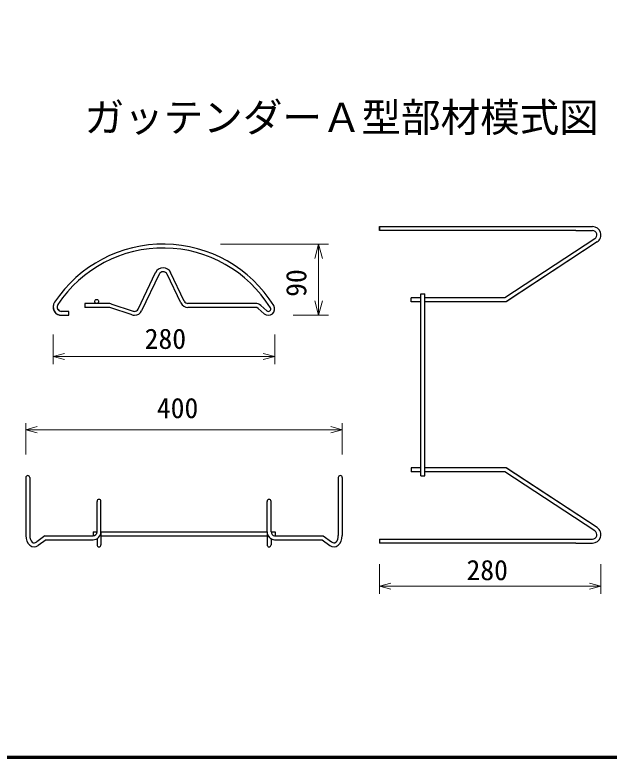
# Model space of a CAD drawing. Units: millimetres, scale not verified, with parts at other scales. Extents: x 400 to 16400, y 400 to 11650.
# Drawn here: x 6111 to 9116, y 400 to 4152 of the extents above; entities that cross this region are included whole.
import ezdxf
from ezdxf.enums import TextEntityAlignment as Align

# ---------------------------------------------------------------- set-up
doc = ezdxf.new("R2010")
doc.units = ezdxf.units.MM
doc.header["$LTSCALE"] = 40
for name, color, linetype, lineweight in [('C-STR', 1, 'Continuous', 25), ('C-STR-DIM', 1, 'Continuous', 13), ('C-TTL', 2, 'Continuous', 70)]:
    doc.layers.add(name, color=color, linetype=linetype, lineweight=lineweight)
doc.layers.add('C-TTL-TXT', color=7, linetype='Continuous')
doc.styles.add('ＭＳ ゴシック', font='')
doc.styles.get('ＭＳ ゴシック').set_extended_font_data('MS Gothic')

msp = doc.modelspace()

# ---------------------------------------------------------------- linework, layer by layer
at = {"layer": 'C-STR', "color": 6}
for p, q in [((7954.15, 3082.01), (7954.15, 3062.01)), ((7954.15, 3082.01), (8946.88, 3082.01)), ((7954.15, 3062.01), (7954.15, 3082.01)), ((8946.88, 3082.01), (9031.61, 3082.01)), ((8946.88, 3062.01), (7954.15, 3062.01)), ((8946.88, 3062.01), (9031.61, 3062.01)), ((9043.91, 3020.9), (8588.81, 2722.06)), ((9054.88, 3004.18), (8594.79, 2702.06)), ((9054.88, 3004.18), (8596.27, 2703.03)), ((6734.16, 2664.92), (6822.53, 2849.44)), ((6840.56, 2840.81), (6752.19, 2656.28)), ((6950.18, 2696.27), (6880.96, 2840.81)), ((6968.22, 2704.91), (6899, 2849.44)), ((8164.12, 2742.05), (8184.12, 2742.05)), ((8164.12, 1822.17), (8164.12, 2742.05)), ((8184.12, 1822.17), (8184.12, 2742.05)), ((8119.63, 2722.06), (8114.13, 2722.06)), ((8114.13, 2702.06), (8114.13, 2722.06)), ((8145.63, 2722.06), (8114.13, 2722.06)), ((8119.63, 2702.06), (8114.13, 2702.06)), ((8145.63, 2702.06), (8114.13, 2702.06)), ((8164.12, 2722.06), (8145.63, 2722.06)), ((8164.12, 2702.06), (8145.63, 2702.06)), ((8432.96, 2722.06), (8184.12, 2722.06)), ((8395.79, 2702.06), (8184.12, 2702.06)), ((8588.81, 2722.06), (8395.79, 2722.06)), ((8594.79, 2702.06), (8395.79, 2702.06)), ((6585.12, 2693.55), (6465.13, 2693.55)), ((6465.13, 2693.55), (6465.13, 2673.55)), ((6585.12, 2673.55), (6465.13, 2673.55)), ((6704.33, 2635.34), (6590.86, 2672.71)), ((6596.91, 2691.77), (6710.38, 2654.4)), ((7327.93, 2673.55), (6986.25, 2673.55)), ((7327.93, 2693.55), (6986.3, 2693.55)), ((7371.88, 2641.53), (7341.14, 2668.57)), ((7385.09, 2656.54), (7354.35, 2683.59)), ((6385.14, 2653.56), (6345.15, 2653.56)), ((6347.54, 2633.56), (6385.14, 2633.56)), ((6385.14, 2633.56), (6385.14, 2653.56)), ((8119.63, 1862.16), (8114.13, 1862.16)), ((8114.13, 1862.16), (8114.13, 1842.17)), ((8145.63, 1862.16), (8114.13, 1862.16)), ((8119.63, 1842.17), (8114.13, 1842.17)), ((8145.63, 1842.17), (8114.13, 1842.17)), ((8164.12, 1862.16), (8145.63, 1862.16)), ((8164.12, 1842.17), (8145.63, 1842.17)), ((8334.1, 1862.16), (8184.12, 1862.16)), ((8334.1, 1842.17), (8184.12, 1842.17)), ((8594.79, 1862.16), (8334.1, 1862.16)), ((8588.81, 1842.17), (8334.1, 1842.17)), ((9043.91, 1543.33), (8588.81, 1842.17)), ((9054.88, 1560.04), (8594.79, 1862.16)), ((9054.88, 1560.04), (8596.27, 1861.19)), ((6166.88, 1812.94), (6166.88, 1520.2)), ((6186.88, 1812.94), (6186.88, 1520.2)), ((6186.88, 1812.94), (6186.88, 1520.2)), ((7746.68, 1812.94), (7746.68, 1520.2)), ((7746.68, 1812.94), (7746.68, 1520.2)), ((7766.68, 1812.94), (7766.68, 1520.2)), ((8164.12, 1822.17), (8184.12, 1822.17)), ((6526.83, 1538.8), (6526.83, 1692.96)), ((6546.83, 1538.8), (6546.83, 1692.96)), ((7386.73, 1538.59), (7386.73, 1692.96)), ((7406.72, 1538.59), (7406.72, 1692.96)), ((6506.84, 1538.8), (6526.83, 1538.8)), ((6506.84, 1538.8), (6506.84, 1518.8)), ((6546.83, 1538.8), (7386.73, 1538.8)), ((6546.83, 1538.8), (6546.83, 1472.99)), ((7386.73, 1538.8), (7386.73, 1472.99)), ((7406.72, 1538.8), (7426.72, 1538.8)), ((7426.72, 1538.8), (7426.72, 1518.8)), ((6262.77, 1518.8), (6221.96, 1489.16)), ((6262.77, 1518.8), (6221.96, 1489.16)), ((6262.77, 1518.8), (6506.84, 1518.8)), ((6526.83, 1504.16), (6526.83, 1472.99)), ((6546.83, 1518.8), (7386.73, 1518.8)), ((7406.72, 1504.04), (7406.72, 1472.99)), ((7424.56, 1518.8), (7670.79, 1518.8)), ((7670.79, 1518.8), (7712.7, 1488.36)), ((7670.79, 1518.8), (7712.7, 1488.36)), ((7954.15, 1502.21), (7954.15, 1482.21)), ((7954.15, 1502.21), (8946.88, 1502.21)), ((8946.88, 1502.21), (9031.61, 1502.21)), ((6269.26, 1498.8), (6229.37, 1469.82)), ((6269.26, 1498.8), (6506.84, 1498.8)), ((7423.67, 1498.8), (7664.29, 1498.8)), ((7664.29, 1498.8), (7704.19, 1469.82)), ((8946.88, 1482.21), (7954.15, 1482.21)), ((8946.88, 1482.21), (9031.61, 1482.21))]:
    msp.add_line(p, q, dxfattribs=at)
msp.add_circle((6525.12, 2703.55), 10, dxfattribs=at)
for centre, radius, start, end in [((9031.61, 3039.62), 42.4, 303.29101, 90), ((9031.61, 3039.62), 22.4, 303.29101, 90), ((6860.76, 2335.25), 658.41, 31.82312, 146.4214), ((6860.76, 2335.25), 638.41, 31.82312, 146.4214), ((6860.76, 2831.13), 42.4, 24.95723, 155.04277), ((6860.76, 2831.13), 22.4, 24.95723, 155.04277), ((6986.25, 2713.55), 20, 205.58932, 270), ((6347.54, 2675.95), 42.4, 146.4214, 270), ((6347.54, 2675.95), 42.4, 165, 270), ((6347.54, 2675.95), 22.4, 146.4214, 270), ((6347.54, 2675.95), 22.4, 165, 270), ((6585.12, 2653.56), 39.99, 70.68374, 90), ((6585.12, 2653.56), 20, 70.23399, 90), ((6716.12, 2673.55), 20, 270, 334.41068), ((6986.25, 2713.55), 39.99, 205.58932, 270), ((7327.93, 2653.56), 39.99, 48.66499, 90), ((7327.93, 2653.56), 20, 48.66499, 90), ((7393.01, 2665.55), 32, 228.66499, 31.82312), ((7393.01, 2665.55), 12, 228.66499, 31.82312), ((6716.12, 2673.55), 39.99, 250.68374, 270), ((6716.12, 2673.55), 39.99, 250.68374, 270), ((6716.12, 2673.55), 20, 253.30493, 270), ((6716.12, 2673.55), 39.99, 270, 334.41068), ((6176.88, 1812.94), 10, 0, 180), ((7756.68, 1812.94), 10, 0, 180), ((6536.83, 1692.96), 10, 0, 180), ((7396.72, 1692.96), 10, 0, 180), ((6506.84, 1538.8), 20, 270, 0), ((6506.84, 1538.8), 39.99, 270, 0), ((7426.72, 1538.68), 39.99, 179.77719, 265.62297), ((7426.72, 1538.68), 39.99, 179.77719, 269.77719), ((7366.73, 1538.8), 39.99, 359.80982, 0), ((7426.72, 1538.68), 20, 179.77719, 263.80843), ((9031.61, 1524.61), 42.4, 270, 56.70899), ((9031.61, 1524.61), 22.4, 270, 56.70899), ((6536.83, 1472.99), 10, 180, 0), ((7396.72, 1472.99), 10, 180, 0)]:
    msp.add_arc(centre, radius, start, end, dxfattribs=at)
for centre, major_axis, ratio, start_param, end_param in [((6209.27, 1520.2), (0, -57.21), 0.741, 4.712389, 6.7769616), ((6209.27, 1520.2), (0, -37.67), 0.594553, 4.712389, 6.8856352), ((7724.28, 1520.2), (0, -57.21), 0.741, 5.789409, 7.8539816), ((7724.28, 1520.2), (0, 37.21), 0.601976, 2.598019, 4.712389)]:
    msp.add_ellipse(centre, major_axis=major_axis, ratio=ratio, start_param=start_param, end_param=end_param, dxfattribs=at)
at = {"layer": 'C-STR-DIM'}
for p, q in [((7150.71, 2993.66), (7696.38, 2993.66)), ((7646.7, 2993.66), (7627.29, 2921.22)), ((7646.7, 2993.66), (7666.11, 2921.22)), ((7646.7, 2633.57), (7646.7, 2993.66)), ((7646.7, 2633.57), (7627.29, 2706)), ((7646.7, 2633.57), (7666.11, 2706)), ((7518.66, 2633.57), (7696.38, 2633.57)), ((6305.21, 2537.17), (6305.21, 2386.92)), ((7424.99, 2537.17), (7424.99, 2386.92)), ((6305.21, 2425.58), (6363.16, 2441.11)), ((7424.99, 2425.58), (7367.04, 2441.11)), ((6305.21, 2425.58), (6363.16, 2410.06)), ((6305.21, 2425.58), (7424.99, 2425.58)), ((7424.99, 2425.58), (7367.04, 2410.06)), ((6166.88, 1929.98), (6166.88, 2087.64)), ((6166.88, 2009.97), (6166.88, 2071.29)), ((6166.88, 2055.3), (6224.83, 2070.82)), ((7766.68, 2055.3), (7708.73, 2070.82)), ((7766.68, 1929.98), (7766.68, 2087.64)), ((7766.68, 2009.97), (7766.68, 2071.29)), ((6166.88, 2055.3), (6224.83, 2039.77)), ((6166.88, 2055.3), (7766.68, 2055.3)), ((7766.68, 2055.3), (7708.73, 2039.77)), ((7954.15, 1375.56), (7954.15, 1225.31)), ((9074.01, 1375.56), (9074.01, 1225.31)), ((7954.15, 1263.97), (8012.1, 1279.5)), ((9074.01, 1263.97), (9016.06, 1279.5)), ((7954.15, 1263.97), (8012.1, 1248.45)), ((7954.15, 1263.97), (9074.01, 1263.97)), ((9074.01, 1263.97), (9016.06, 1248.45))]:
    msp.add_line(p, q, dxfattribs=at)
at = {"layer": 'C-TTL'}
msp.add_lwpolyline([(400, 400), (16400, 400), (16400, 11480), (400, 11480)], close=True, dxfattribs=at)

# ---------------------------------------------------------------- texts
at = {"layer": 'C-STR-DIM', "color": 7, "style": 'ＭＳ ゴシック'}
msp.add_text('90', height=102.6, rotation=90, dxfattribs=at).set_placement((7615.65, 2726.85), align=Align.BOTTOM_LEFT)
for s, p in [('280', (6767.71, 2433)), ('400', (6829.39, 2082.73)), ('280', (8394.59, 1263.92))]:
    msp.add_text(s, height=102.6, dxfattribs=at).set_placement(p, align=Align.BOTTOM_LEFT)
at = {"layer": 'C-TTL-TXT', "style": 'ＭＳ ゴシック'}
msp.add_text('ガッテンダーＡ型部材模式図', height=146.6, dxfattribs=at).set_placement((6463.95, 3516.73), align=Align.BOTTOM_LEFT)

doc.saveas('drawing.dxf')
